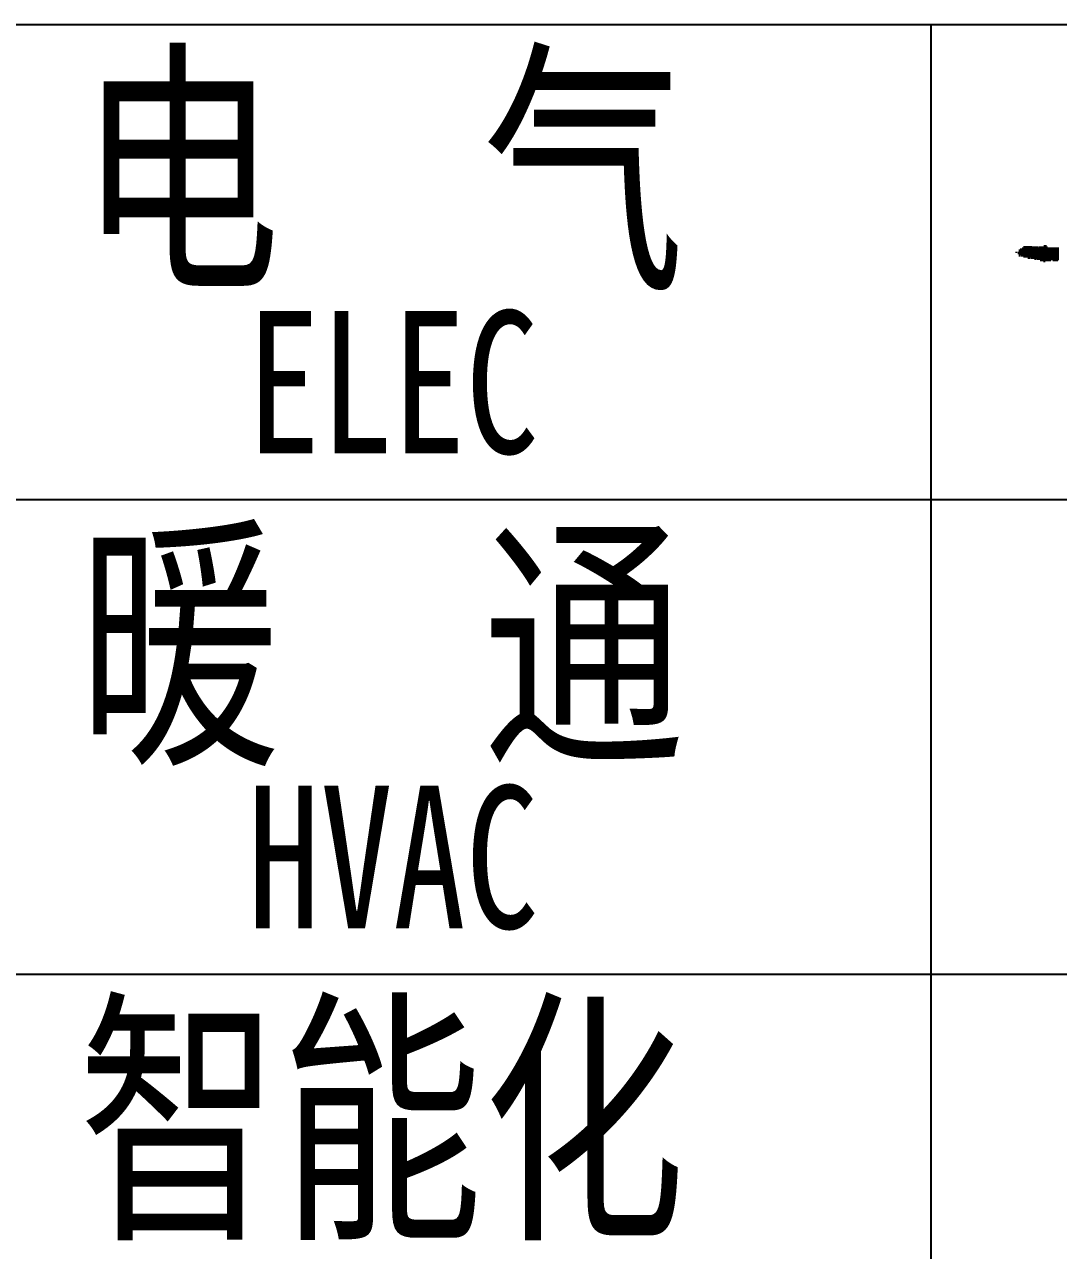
# Model space of a CAD drawing. Extents: x 1738711 to 2346805, y 1189731 to 2516152.
# Drawn here: x 2258072 to 2260031, y 1950986 to 1953309 of the extents above; entities that cross this region are included whole.
import ezdxf
from ezdxf.enums import TextEntityAlignment as Align

# ---------------------------------------------------------------- set-up
doc = ezdxf.new("R2010")
doc.units = 0
doc.header["$LTSCALE"] = 1000
doc.header["$MEASUREMENT"] = 0
doc.layers.add('TK', color=4, linetype='Continuous')
doc.layers.add('签名', color=2, linetype='Continuous')
doc.styles.add('宋体', font='SIMSUN.TTF', dxfattribs={"width": 0.75})

# ---------------------------------------------------------------- blocks, each defined once
blk = doc.blocks.new('hjashrtahreahe')
at = {"layer": 'TK', "color": 7}
for p, q in [((76600, 2800), (83100, 2800)), ((81250.3, 2800), (81250.3, 1000)), ((76600, 2200), (83100, 2200)), ((76600, 1600), (83100, 1600))]:
    blk.add_line(p, q, dxfattribs=at)
at = {"layer": 'TK', "color": 7, "style": '宋体', "width": 0.75}
for s, height, p in [('电  气', 250, (80173, 2491.3)), ('ELEC', 180, (80387.1, 2258.2)), ('暖  通', 250, (80173, 1891.3)), ('HVAC', 180, (80387.1, 1658.2)), ('智能化', 250, (80173, 1291.3))]:
    blk.add_text(s, height=height, dxfattribs=at).set_placement(p)
at = {"layer": 'TK', "style": '宋体', "width": 0.75}
for tag, height, p in [('项目负责人', 350, (6002.9, 57088.7)), ('专业负责人', 350, (6002.9, 56223.7)), ('设计人', 350, (6002.9, 55419.4)), ('版号1', 250, (77303.9, 22193.4)), ('时间1', 250, (82405.3, 22193.4)), ('版号2', 250, (77303.9, 21593.4)), ('时间2', 250, (82405.3, 21593.4)), ('版号3', 250, (77303.9, 20993.4)), ('时间3', 250, (82405.3, 20993.4)), ('建筑会签', 0.0001, (78977.9, 2403.2)), ('电气会签', 0.0001, (82127.9, 2403.2)), ('结构会签', 0.0001, (78977.9, 1803.2)), ('暖通会签', 0.0001, (82127.9, 1803.2)), ('给排水会签', 0.0001, (78977.9, 1249.5)), ('智能化会签', 0.0001, (82127.9, 1249.5))]:
    blk.add_attdef(tag, text='', height=height, dxfattribs=at).set_placement(p, align=Align.CENTER)
for tag, p in [('合作设计单位', (80815.9, 48985.9)), ('版号说明1', (79853.9, 22318.2)), ('版号说明2', (79853.9, 21718.2)), ('版号说明3', (79853.9, 21118.2)), ('浙江绿储科技有限公司', (80545.2, 16035.9)), ('百兆瓦级集中式熔盐储能关键', (80545.2, 14953.2)), ('设备研发及制造基地项目', (80545.2, 14603.3)), ('1#研发楼', (80545.2, 13635.9)), ('图名', (80545.2, 12435.9)), ('工程编号', (78977.9, 11460.9)), ('子项编号', (82127.9, 11460.9)), ('建筑', (78977.9, 10710.9)), ('图号', (82127.9, 10710.9)), ('施工图', (78977.9, 9960.9)), ('2023.03', (82127.9, 9960.9)), ('审定', (79352.9, 8460.9)), ('审核', (79352.9, 7710.9)), ('工程负责', (79352.9, 6960.9)), ('专业负责', (79352.9, 6210.9)), ('设计', (79352.9, 5460.9)), ('制图', (79352.9, 4710.9)), ('校对', (79352.9, 3960.9))]:
    blk.add_attdef(tag, text='', height=250, dxfattribs=at).set_placement(p, align=Align.MIDDLE_CENTER)
blk = doc.blocks.new('A$C579C72A4')
for p, q in [((0, 475.3), (0, 473.1)), ((4.3, 475.2), (4.3, 471)), ((6.5, 479.5), (6.4, 466.7)), ((8.6, 481.6), (8.5, 468.8)), ((10.8, 481.6), (10.6, 466.6)), ((12.9, 483.7), (12.8, 466.6)), ((15.1, 485.9), (14.9, 464.5)), ((17.2, 485.8), (17.1, 466.6)), ((19.3, 485.8), (19.2, 464.4)), ((21.5, 485.8), (21.3, 464.4)), ((23.6, 485.8), (23.4, 462.3)), ((25.8, 485.8), (25.6, 462.3)), ((27.9, 485.8), (27.7, 464.4)), ((30, 485.7), (29.9, 462.2)), ((32.2, 485.7), (32, 462.2)), ((34.3, 485.7), (34.1, 462.2)), ((36.4, 485.7), (36.3, 460)), ((38.6, 485.7), (38.4, 462.2)), ((40.7, 485.7), (40.5, 460)), ((42.8, 483.5), (42.7, 460)), ((45, 485.6), (44.8, 460)), ((47.1, 485.6), (46.9, 457.8)), ((49.3, 485.6), (49.1, 457.8)), ((51.4, 485.6), (51.2, 457.8)), ((53.6, 487.7), (53.3, 455.6)), ((55.7, 487.7), (55.5, 457.8)), ((57.8, 485.5), (57.6, 457.7)), ((60, 483.4), (59.8, 457.7)), ((62.1, 483.4), (61.9, 457.7)), ((64.2, 483.4), (64, 457.7)), ((66.4, 481.2), (66.2, 459.8)), ((68.5, 483.3), (68.3, 459.8)), ((70.6, 483.3), (70.5, 457.7)), ((72.8, 483.3), (72.6, 457.6)), ((74.9, 483.3), (74.7, 457.6)), ((77.1, 483.3), (76.9, 457.6)), ((79.2, 483.3), (79, 459.7))]:
    blk.add_line(p, q)
blk = doc.blocks.new('harehraehr')
at = {"layer": '签名'}
blk.add_blockref('A$C579C72A4', (2019870, 1952403), dxfattribs=at)

msp = doc.modelspace()

# ---------------------------------------------------------------- block references
at = {"xscale": 1.5, "yscale": 1.5, "zscale": 1.5}
msp.add_blockref('hjashrtahreahe', (2137913.5, 1949109.1), dxfattribs=at)
msp.add_blockref('harehraehr', (240080.4, 0))

doc.saveas('drawing.dxf')
